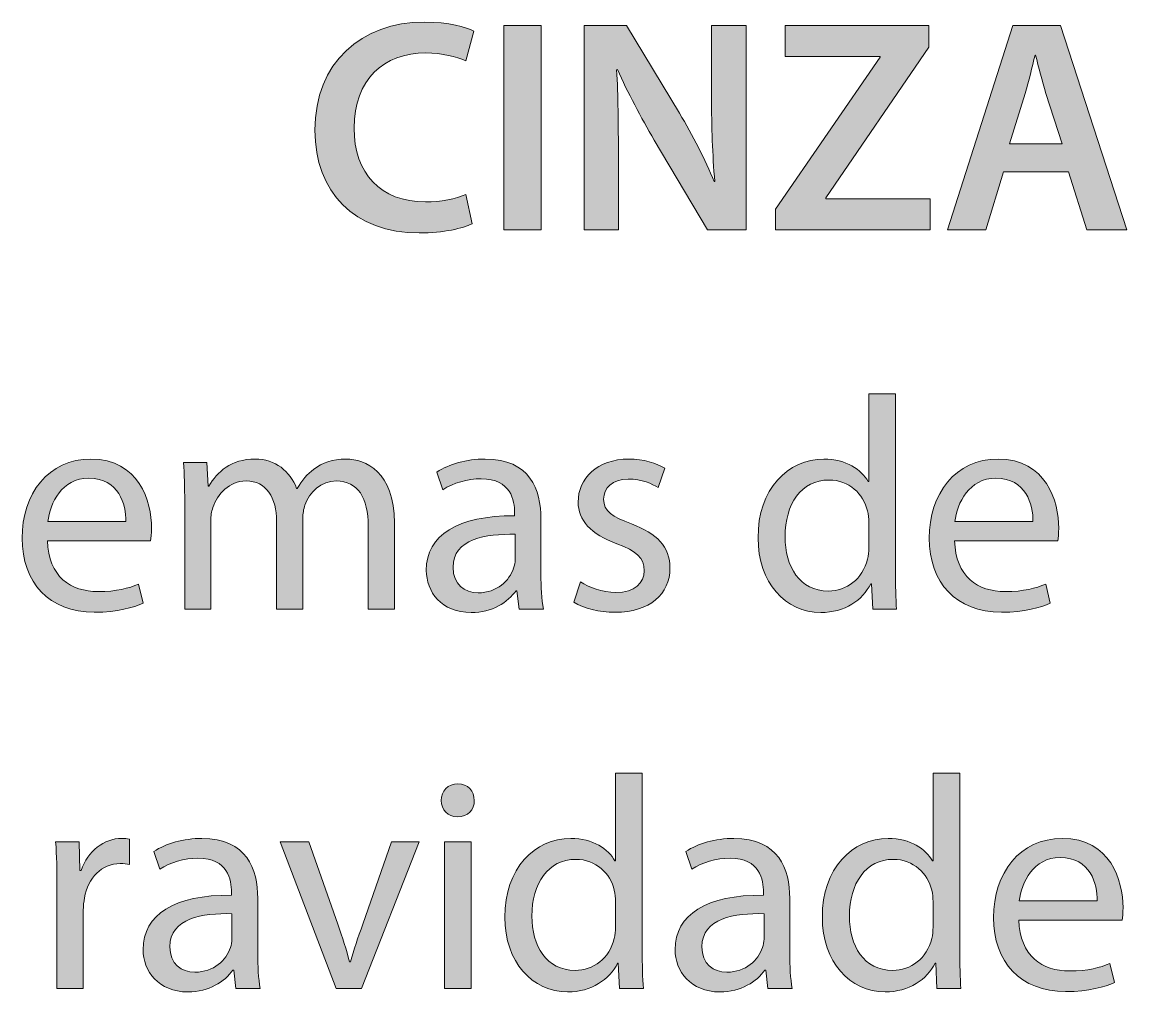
# Model space of a CAD drawing. Header units: inches. Extents: x -507 to 1392, y -754 to 68.
# Drawn here: x 840.31 to 854.87, y -262.54 to -249.76 of the extents above; entities that cross this region are included whole.
import ezdxf

# ---------------------------------------------------------------- set-up
doc = ezdxf.new("R2010")
doc.units = ezdxf.units.IN
doc.header["$MEASUREMENT"] = 0
doc.layers.add('back', color=7, linetype='Continuous')

# ---------------------------------------------------------------- blocks, each defined once
blk = doc.blocks.new('block 158')
at = {"layer": 'back', "true_color": 0xa2a2a2}
h = blk.add_hatch(color=253, dxfattribs=at)
h.dxf.hatch_style = 2
edge = h.paths.add_edge_path()
edge.add_spline(control_points=[(846.239, -252.42), (846.123, -252.48), (845.867, -252.54), (845.544, -252.54), (844.688, -252.54), (844.168, -252.004), (844.168, -251.185), (844.168, -250.297), (844.784, -249.762), (845.607, -249.762), (845.932, -249.762), (846.163, -249.83), (846.263, -249.881), (846.263, -249.881), (846.155, -250.273), (846.155, -250.273), (846.027, -250.217), (845.852, -250.169), (845.628, -250.169), (845.08, -250.169), (844.684, -250.513), (844.684, -251.161), (844.684, -251.752), (845.032, -252.132), (845.624, -252.132), (845.823, -252.132), (846.031, -252.092), (846.159, -252.032), (846.159, -252.032), (846.239, -252.42), (846.239, -252.42)], knot_values=[0, 0, 0, 0, 1, 1, 1, 2, 2, 2, 3, 3, 3, 4, 4, 4, 5, 5, 5, 6, 6, 6, 7, 7, 7, 8, 8, 8, 9, 9, 9, 10, 10, 10, 10], degree=3, periodic=1)
h = blk.add_hatch(color=253, dxfattribs=at)
h.dxf.hatch_style = 2
h.paths.add_polyline_path([(847.151, -249.806), (847.151, -252.5), (846.66, -252.5), (846.66, -249.806)])
h = blk.add_hatch(color=253, dxfattribs=at)
h.dxf.hatch_style = 2
edge = h.paths.add_edge_path()
edge.add_spline(control_points=[(847.717, -252.5), (847.717, -252.5), (847.717, -249.806), (847.717, -249.806), (847.717, -249.806), (848.276, -249.806), (848.276, -249.806), (848.276, -249.806), (848.972, -250.961), (848.972, -250.961), (849.151, -251.261), (849.308, -251.572), (849.432, -251.864), (849.432, -251.864), (849.439, -251.864), (849.439, -251.864), (849.407, -251.504), (849.396, -251.157), (849.396, -250.745), (849.396, -250.745), (849.396, -249.806), (849.396, -249.806), (849.396, -249.806), (849.852, -249.806), (849.852, -249.806), (849.852, -249.806), (849.852, -252.5), (849.852, -252.5), (849.852, -252.5), (849.344, -252.5), (849.344, -252.5), (849.344, -252.5), (848.64, -251.316), (848.64, -251.316), (848.468, -251.021), (848.288, -250.689), (848.156, -250.385), (848.156, -250.385), (848.145, -250.389), (848.145, -250.389), (848.164, -250.737), (848.168, -251.093), (848.168, -251.537), (848.168, -251.537), (848.168, -252.5), (848.168, -252.5), (848.168, -252.5), (847.717, -252.5), (847.717, -252.5)], knot_values=[0, 0, 0, 0, 1, 1, 1, 2, 2, 2, 3, 3, 3, 4, 4, 4, 5, 5, 5, 6, 6, 6, 7, 7, 7, 8, 8, 8, 9, 9, 9, 10, 10, 10, 11, 11, 11, 12, 12, 12, 13, 13, 13, 14, 14, 14, 15, 15, 15, 16, 16, 16, 16], degree=3, periodic=1)
h = blk.add_hatch(color=253, dxfattribs=at)
h.dxf.hatch_style = 2
h.paths.add_polyline_path([(850.24, -252.228), (851.62, -250.225), (851.62, -250.213), (850.364, -250.213), (850.364, -249.806), (852.26, -249.806), (852.26, -250.093), (850.9, -252.076), (850.9, -252.092), (852.279, -252.092), (852.279, -252.5), (850.24, -252.5)])
h = blk.add_hatch(color=253, dxfattribs=at)
h.dxf.hatch_style = 2
h.paths.add_polyline_path([(853.243, -251.736), (853.012, -252.5), (852.504, -252.5), (853.367, -249.806), (853.995, -249.806), (854.87, -252.5), (854.343, -252.5), (854.099, -251.736)])
edge = h.paths.add_edge_path()
edge.add_spline(control_points=[(854.015, -251.365), (854.015, -251.365), (853.803, -250.701), (853.803, -250.701), (853.751, -250.537), (853.707, -250.353), (853.667, -250.197), (853.667, -250.197), (853.659, -250.197), (853.659, -250.197), (853.619, -250.353), (853.579, -250.541), (853.531, -250.701), (853.531, -250.701), (853.323, -251.365), (853.323, -251.365), (853.323, -251.365), (854.015, -251.365), (854.015, -251.365)], knot_values=[0, 0, 0, 0, 1, 1, 1, 2, 2, 2, 3, 3, 3, 4, 4, 4, 5, 5, 5, 6, 6, 6, 6], degree=3, periodic=1)
at = {"layer": 'back', "true_color": 0x231f20}
h = blk.add_hatch(color=250, dxfattribs=at)
h.dxf.hatch_style = 2
edge = h.paths.add_edge_path()
edge.add_spline(control_points=[(851.819, -254.662), (851.819, -254.662), (851.819, -257), (851.819, -257), (851.819, -257.172), (851.823, -257.368), (851.835, -257.5), (851.835, -257.5), (851.52, -257.5), (851.52, -257.5), (851.52, -257.5), (851.504, -257.164), (851.504, -257.164), (851.504, -257.164), (851.495, -257.164), (851.495, -257.164), (851.388, -257.38), (851.151, -257.544), (850.836, -257.544), (850.368, -257.544), (850.009, -257.148), (850.009, -256.561), (850.004, -255.917), (850.404, -255.521), (850.876, -255.521), (851.172, -255.521), (851.372, -255.661), (851.46, -255.817), (851.46, -255.817), (851.468, -255.817), (851.468, -255.817), (851.468, -255.817), (851.468, -254.662), (851.468, -254.662), (851.468, -254.662), (851.819, -254.662), (851.819, -254.662)], knot_values=[0, 0, 0, 0, 1, 1, 1, 2, 2, 2, 3, 3, 3, 4, 4, 4, 5, 5, 5, 6, 6, 6, 7, 7, 7, 8, 8, 8, 9, 9, 9, 10, 10, 10, 11, 11, 11, 12, 12, 12, 12], degree=3, periodic=1)
edge = h.paths.add_edge_path()
edge.add_spline(control_points=[(851.468, -256.353), (851.468, -256.309), (851.464, -256.249), (851.451, -256.205), (851.399, -255.981), (851.208, -255.797), (850.944, -255.797), (850.58, -255.797), (850.364, -256.117), (850.364, -256.544), (850.364, -256.937), (850.556, -257.26), (850.936, -257.26), (851.172, -257.26), (851.388, -257.104), (851.451, -256.84), (851.464, -256.792), (851.468, -256.745), (851.468, -256.688), (851.468, -256.688), (851.468, -256.353), (851.468, -256.353)], knot_values=[0, 0, 0, 0, 1, 1, 1, 2, 2, 2, 3, 3, 3, 4, 4, 4, 5, 5, 5, 6, 6, 6, 7, 7, 7, 7], degree=3, periodic=1)
h = blk.add_hatch(color=250, dxfattribs=at)
h.dxf.hatch_style = 2
edge = h.paths.add_edge_path()
edge.add_spline(control_points=[(840.644, -256.597), (840.652, -257.072), (840.956, -257.268), (841.308, -257.268), (841.56, -257.268), (841.711, -257.224), (841.844, -257.168), (841.844, -257.168), (841.903, -257.42), (841.903, -257.42), (841.779, -257.476), (841.567, -257.54), (841.26, -257.54), (840.664, -257.54), (840.309, -257.148), (840.309, -256.564), (840.309, -255.981), (840.652, -255.521), (841.216, -255.521), (841.848, -255.521), (842.016, -256.077), (842.016, -256.433), (842.016, -256.504), (842.007, -256.561), (842.003, -256.597), (842.003, -256.597), (840.644, -256.597), (840.644, -256.597)], knot_values=[0, 0, 0, 0, 1, 1, 1, 2, 2, 2, 3, 3, 3, 4, 4, 4, 5, 5, 5, 6, 6, 6, 7, 7, 7, 8, 8, 8, 9, 9, 9, 9], degree=3, periodic=1)
edge = h.paths.add_edge_path()
edge.add_spline(control_points=[(841.676, -256.345), (841.68, -256.121), (841.583, -255.773), (841.188, -255.773), (840.832, -255.773), (840.676, -256.101), (840.648, -256.345), (840.648, -256.345), (841.676, -256.345), (841.676, -256.345)], knot_values=[0, 0, 0, 0, 1, 1, 1, 2, 2, 2, 3, 3, 3, 3], degree=3, periodic=1)
h = blk.add_hatch(color=250, dxfattribs=at)
h.dxf.hatch_style = 2
edge = h.paths.add_edge_path()
edge.add_spline(control_points=[(842.452, -256.089), (842.452, -255.889), (842.448, -255.725), (842.436, -255.565), (842.436, -255.565), (842.744, -255.565), (842.744, -255.565), (842.744, -255.565), (842.76, -255.877), (842.76, -255.877), (842.76, -255.877), (842.771, -255.877), (842.771, -255.877), (842.88, -255.693), (843.06, -255.521), (843.38, -255.521), (843.644, -255.521), (843.843, -255.681), (843.927, -255.909), (843.927, -255.909), (843.936, -255.909), (843.936, -255.909), (843.995, -255.801), (844.071, -255.717), (844.151, -255.657), (844.267, -255.569), (844.395, -255.521), (844.579, -255.521), (844.835, -255.521), (845.215, -255.689), (845.215, -256.361), (845.215, -256.361), (845.215, -257.5), (845.215, -257.5), (845.215, -257.5), (844.871, -257.5), (844.871, -257.5), (844.871, -257.5), (844.871, -256.405), (844.871, -256.405), (844.871, -256.033), (844.734, -255.809), (844.451, -255.809), (844.251, -255.809), (844.095, -255.957), (844.035, -256.129), (844.02, -256.177), (844.007, -256.241), (844.007, -256.305), (844.007, -256.305), (844.007, -257.5), (844.007, -257.5), (844.007, -257.5), (843.663, -257.5), (843.663, -257.5), (843.663, -257.5), (843.663, -256.341), (843.663, -256.341), (843.663, -256.033), (843.527, -255.809), (843.26, -255.809), (843.04, -255.809), (842.88, -255.985), (842.824, -256.161), (842.804, -256.213), (842.796, -256.272), (842.796, -256.333), (842.796, -256.333), (842.796, -257.5), (842.796, -257.5), (842.796, -257.5), (842.452, -257.5), (842.452, -257.5), (842.452, -257.5), (842.452, -256.089), (842.452, -256.089)], knot_values=[0, 0, 0, 0, 1, 1, 1, 2, 2, 2, 3, 3, 3, 4, 4, 4, 5, 5, 5, 6, 6, 6, 7, 7, 7, 8, 8, 8, 9, 9, 9, 10, 10, 10, 11, 11, 11, 12, 12, 12, 13, 13, 13, 14, 14, 14, 15, 15, 15, 16, 16, 16, 17, 17, 17, 18, 18, 18, 19, 19, 19, 20, 20, 20, 21, 21, 21, 22, 22, 22, 23, 23, 23, 24, 24, 24, 25, 25, 25, 25], degree=3, periodic=1)
h = blk.add_hatch(color=250, dxfattribs=at)
h.dxf.hatch_style = 2
edge = h.paths.add_edge_path()
edge.add_spline(control_points=[(846.859, -257.5), (846.859, -257.5), (846.831, -257.256), (846.831, -257.256), (846.831, -257.256), (846.819, -257.256), (846.819, -257.256), (846.712, -257.408), (846.504, -257.544), (846.228, -257.544), (845.836, -257.544), (845.636, -257.268), (845.636, -256.988), (845.636, -256.521), (846.052, -256.265), (846.8, -256.269), (846.8, -256.269), (846.8, -256.229), (846.8, -256.229), (846.8, -256.069), (846.756, -255.781), (846.359, -255.781), (846.18, -255.781), (845.992, -255.837), (845.855, -255.925), (845.855, -255.925), (845.776, -255.693), (845.776, -255.693), (845.936, -255.589), (846.168, -255.521), (846.411, -255.521), (847.003, -255.521), (847.147, -255.925), (847.147, -256.312), (847.147, -256.312), (847.147, -257.036), (847.147, -257.036), (847.147, -257.204), (847.155, -257.368), (847.179, -257.5), (847.179, -257.5), (846.859, -257.5), (846.859, -257.5)], knot_values=[0, 0, 0, 0, 1, 1, 1, 2, 2, 2, 3, 3, 3, 4, 4, 4, 5, 5, 5, 6, 6, 6, 7, 7, 7, 8, 8, 8, 9, 9, 9, 10, 10, 10, 11, 11, 11, 12, 12, 12, 13, 13, 13, 14, 14, 14, 14], degree=3, periodic=1)
edge = h.paths.add_edge_path()
edge.add_spline(control_points=[(846.808, -256.513), (846.424, -256.504), (845.988, -256.572), (845.988, -256.948), (845.988, -257.176), (846.14, -257.284), (846.319, -257.284), (846.571, -257.284), (846.731, -257.124), (846.787, -256.96), (846.8, -256.924), (846.808, -256.884), (846.808, -256.848), (846.808, -256.848), (846.808, -256.513), (846.808, -256.513)], knot_values=[0, 0, 0, 0, 1, 1, 1, 2, 2, 2, 3, 3, 3, 4, 4, 4, 5, 5, 5, 5], degree=3, periodic=1)
h = blk.add_hatch(color=250, dxfattribs=at)
h.dxf.hatch_style = 2
edge = h.paths.add_edge_path()
edge.add_spline(control_points=[(847.669, -257.14), (847.772, -257.208), (847.956, -257.28), (848.133, -257.28), (848.389, -257.28), (848.508, -257.152), (848.508, -256.992), (848.508, -256.824), (848.408, -256.732), (848.148, -256.637), (847.801, -256.513), (847.637, -256.321), (847.637, -256.089), (847.637, -255.777), (847.889, -255.521), (848.305, -255.521), (848.5, -255.521), (848.672, -255.577), (848.78, -255.641), (848.78, -255.641), (848.692, -255.897), (848.692, -255.897), (848.616, -255.849), (848.477, -255.785), (848.296, -255.785), (848.089, -255.785), (847.973, -255.905), (847.973, -256.049), (847.973, -256.208), (848.089, -256.281), (848.34, -256.376), (848.676, -256.504), (848.848, -256.672), (848.848, -256.96), (848.848, -257.3), (848.584, -257.54), (848.124, -257.54), (847.912, -257.54), (847.717, -257.488), (847.581, -257.408), (847.581, -257.408), (847.669, -257.14), (847.669, -257.14)], knot_values=[0, 0, 0, 0, 1, 1, 1, 2, 2, 2, 3, 3, 3, 4, 4, 4, 5, 5, 5, 6, 6, 6, 7, 7, 7, 8, 8, 8, 9, 9, 9, 10, 10, 10, 11, 11, 11, 12, 12, 12, 13, 13, 13, 14, 14, 14, 14], degree=3, periodic=1)
h = blk.add_hatch(color=250, dxfattribs=at)
h.dxf.hatch_style = 2
edge = h.paths.add_edge_path()
edge.add_spline(control_points=[(852.6, -256.597), (852.608, -257.072), (852.912, -257.268), (853.264, -257.268), (853.516, -257.268), (853.667, -257.224), (853.8, -257.168), (853.8, -257.168), (853.859, -257.42), (853.859, -257.42), (853.735, -257.476), (853.523, -257.54), (853.216, -257.54), (852.62, -257.54), (852.265, -257.148), (852.265, -256.564), (852.265, -255.981), (852.608, -255.521), (853.172, -255.521), (853.804, -255.521), (853.972, -256.077), (853.972, -256.433), (853.972, -256.504), (853.963, -256.561), (853.959, -256.597), (853.959, -256.597), (852.6, -256.597), (852.6, -256.597)], knot_values=[0, 0, 0, 0, 1, 1, 1, 2, 2, 2, 3, 3, 3, 4, 4, 4, 5, 5, 5, 6, 6, 6, 7, 7, 7, 8, 8, 8, 9, 9, 9, 9], degree=3, periodic=1)
edge = h.paths.add_edge_path()
edge.add_spline(control_points=[(853.632, -256.345), (853.636, -256.121), (853.539, -255.773), (853.144, -255.773), (852.788, -255.773), (852.632, -256.101), (852.604, -256.345), (852.604, -256.345), (853.632, -256.345), (853.632, -256.345)], knot_values=[0, 0, 0, 0, 1, 1, 1, 2, 2, 2, 3, 3, 3, 3], degree=3, periodic=1)
h = blk.add_hatch(color=250, dxfattribs=at)
h.dxf.hatch_style = 2
edge = h.paths.add_edge_path()
edge.add_spline(control_points=[(848.482, -259.662), (848.482, -259.662), (848.482, -262), (848.482, -262), (848.482, -262.172), (848.486, -262.368), (848.498, -262.5), (848.498, -262.5), (848.183, -262.5), (848.183, -262.5), (848.183, -262.5), (848.167, -262.164), (848.167, -262.164), (848.167, -262.164), (848.158, -262.164), (848.158, -262.164), (848.051, -262.38), (847.814, -262.544), (847.499, -262.544), (847.031, -262.544), (846.672, -262.148), (846.672, -261.561), (846.667, -260.917), (847.067, -260.521), (847.539, -260.521), (847.835, -260.521), (848.035, -260.661), (848.123, -260.817), (848.123, -260.817), (848.131, -260.817), (848.131, -260.817), (848.131, -260.817), (848.131, -259.662), (848.131, -259.662), (848.131, -259.662), (848.482, -259.662), (848.482, -259.662)], knot_values=[0, 0, 0, 0, 1, 1, 1, 2, 2, 2, 3, 3, 3, 4, 4, 4, 5, 5, 5, 6, 6, 6, 7, 7, 7, 8, 8, 8, 9, 9, 9, 10, 10, 10, 11, 11, 11, 12, 12, 12, 12], degree=3, periodic=1)
edge = h.paths.add_edge_path()
edge.add_spline(control_points=[(848.131, -261.353), (848.131, -261.309), (848.127, -261.249), (848.114, -261.205), (848.062, -260.981), (847.871, -260.797), (847.606, -260.797), (847.243, -260.797), (847.027, -261.117), (847.027, -261.544), (847.027, -261.937), (847.219, -262.26), (847.599, -262.26), (847.835, -262.26), (848.051, -262.104), (848.114, -261.84), (848.127, -261.792), (848.131, -261.745), (848.131, -261.688), (848.131, -261.688), (848.131, -261.353), (848.131, -261.353)], knot_values=[0, 0, 0, 0, 1, 1, 1, 2, 2, 2, 3, 3, 3, 4, 4, 4, 5, 5, 5, 6, 6, 6, 7, 7, 7, 7], degree=3, periodic=1)
h = blk.add_hatch(color=250, dxfattribs=at)
h.dxf.hatch_style = 2
edge = h.paths.add_edge_path()
edge.add_spline(control_points=[(852.667, -259.662), (852.667, -259.662), (852.667, -262), (852.667, -262), (852.667, -262.172), (852.671, -262.368), (852.683, -262.5), (852.683, -262.5), (852.367, -262.5), (852.367, -262.5), (852.367, -262.5), (852.352, -262.164), (852.352, -262.164), (852.352, -262.164), (852.343, -262.164), (852.343, -262.164), (852.235, -262.38), (851.999, -262.544), (851.684, -262.544), (851.216, -262.544), (850.856, -262.148), (850.856, -261.561), (850.852, -260.917), (851.252, -260.521), (851.724, -260.521), (852.02, -260.521), (852.22, -260.661), (852.308, -260.817), (852.308, -260.817), (852.315, -260.817), (852.315, -260.817), (852.315, -260.817), (852.315, -259.662), (852.315, -259.662), (852.315, -259.662), (852.667, -259.662), (852.667, -259.662)], knot_values=[0, 0, 0, 0, 1, 1, 1, 2, 2, 2, 3, 3, 3, 4, 4, 4, 5, 5, 5, 6, 6, 6, 7, 7, 7, 8, 8, 8, 9, 9, 9, 10, 10, 10, 11, 11, 11, 12, 12, 12, 12], degree=3, periodic=1)
edge = h.paths.add_edge_path()
edge.add_spline(control_points=[(852.315, -261.353), (852.315, -261.309), (852.312, -261.249), (852.299, -261.205), (852.247, -260.981), (852.056, -260.797), (851.792, -260.797), (851.428, -260.797), (851.212, -261.117), (851.212, -261.544), (851.212, -261.937), (851.403, -262.26), (851.783, -262.26), (852.02, -262.26), (852.235, -262.104), (852.299, -261.84), (852.312, -261.792), (852.315, -261.745), (852.315, -261.688), (852.315, -261.688), (852.315, -261.353), (852.315, -261.353)], knot_values=[0, 0, 0, 0, 1, 1, 1, 2, 2, 2, 3, 3, 3, 4, 4, 4, 5, 5, 5, 6, 6, 6, 7, 7, 7, 7], degree=3, periodic=1)
h = blk.add_hatch(color=250, dxfattribs=at)
h.dxf.hatch_style = 2
edge = h.paths.add_edge_path()
edge.add_spline(control_points=[(846.268, -260.021), (846.271, -260.141), (846.184, -260.237), (846.044, -260.237), (845.92, -260.237), (845.832, -260.141), (845.832, -260.021), (845.832, -259.897), (845.924, -259.801), (846.052, -259.801), (846.184, -259.801), (846.268, -259.897), (846.268, -260.021)], knot_values=[0, 0, 0, 0, 1, 1, 1, 2, 2, 2, 3, 3, 3, 4, 4, 4, 4], degree=3, periodic=1)
h.paths.add_polyline_path([(845.876, -262.5), (845.876, -260.565), (846.228, -260.565), (846.228, -262.5)])
h = blk.add_hatch(color=250, dxfattribs=at)
h.dxf.hatch_style = 2
edge = h.paths.add_edge_path()
edge.add_spline(control_points=[(840.768, -261.169), (840.768, -260.941), (840.764, -260.745), (840.751, -260.565), (840.751, -260.565), (841.06, -260.565), (841.06, -260.565), (841.06, -260.565), (841.071, -260.945), (841.071, -260.945), (841.071, -260.945), (841.087, -260.945), (841.087, -260.945), (841.175, -260.685), (841.387, -260.521), (841.623, -260.521), (841.663, -260.521), (841.69, -260.525), (841.723, -260.533), (841.723, -260.533), (841.723, -260.865), (841.723, -260.865), (841.687, -260.857), (841.651, -260.853), (841.603, -260.853), (841.355, -260.853), (841.179, -261.041), (841.131, -261.305), (841.123, -261.353), (841.115, -261.409), (841.115, -261.469), (841.115, -261.469), (841.115, -262.5), (841.115, -262.5), (841.115, -262.5), (840.768, -262.5), (840.768, -262.5), (840.768, -262.5), (840.768, -261.169), (840.768, -261.169)], knot_values=[0, 0, 0, 0, 1, 1, 1, 2, 2, 2, 3, 3, 3, 4, 4, 4, 5, 5, 5, 6, 6, 6, 7, 7, 7, 8, 8, 8, 9, 9, 9, 10, 10, 10, 11, 11, 11, 12, 12, 12, 13, 13, 13, 13], degree=3, periodic=1)
h = blk.add_hatch(color=250, dxfattribs=at)
h.dxf.hatch_style = 2
edge = h.paths.add_edge_path()
edge.add_spline(control_points=[(843.127, -262.5), (843.127, -262.5), (843.099, -262.256), (843.099, -262.256), (843.099, -262.256), (843.087, -262.256), (843.087, -262.256), (842.979, -262.408), (842.771, -262.544), (842.495, -262.544), (842.104, -262.544), (841.903, -262.268), (841.903, -261.988), (841.903, -261.521), (842.319, -261.265), (843.067, -261.269), (843.067, -261.269), (843.067, -261.229), (843.067, -261.229), (843.067, -261.069), (843.023, -260.781), (842.627, -260.781), (842.447, -260.781), (842.26, -260.837), (842.123, -260.925), (842.123, -260.925), (842.044, -260.693), (842.044, -260.693), (842.203, -260.589), (842.436, -260.521), (842.679, -260.521), (843.271, -260.521), (843.415, -260.925), (843.415, -261.312), (843.415, -261.312), (843.415, -262.036), (843.415, -262.036), (843.415, -262.204), (843.423, -262.368), (843.446, -262.5), (843.446, -262.5), (843.127, -262.5), (843.127, -262.5)], knot_values=[0, 0, 0, 0, 1, 1, 1, 2, 2, 2, 3, 3, 3, 4, 4, 4, 5, 5, 5, 6, 6, 6, 7, 7, 7, 8, 8, 8, 9, 9, 9, 10, 10, 10, 11, 11, 11, 12, 12, 12, 13, 13, 13, 14, 14, 14, 14], degree=3, periodic=1)
edge = h.paths.add_edge_path()
edge.add_spline(control_points=[(843.075, -261.513), (842.691, -261.504), (842.256, -261.572), (842.256, -261.948), (842.256, -262.176), (842.407, -262.284), (842.587, -262.284), (842.839, -262.284), (842.999, -262.124), (843.055, -261.96), (843.067, -261.924), (843.075, -261.884), (843.075, -261.848), (843.075, -261.848), (843.075, -261.513), (843.075, -261.513)], knot_values=[0, 0, 0, 0, 1, 1, 1, 2, 2, 2, 3, 3, 3, 4, 4, 4, 5, 5, 5, 5], degree=3, periodic=1)
h = blk.add_hatch(color=250, dxfattribs=at)
h.dxf.hatch_style = 2
edge = h.paths.add_edge_path()
edge.add_spline(control_points=[(844.088, -260.565), (844.088, -260.565), (844.468, -261.652), (844.468, -261.652), (844.531, -261.828), (844.584, -261.988), (844.624, -262.148), (844.624, -262.148), (844.636, -262.148), (844.636, -262.148), (844.68, -261.988), (844.735, -261.828), (844.8, -261.652), (844.8, -261.652), (845.176, -260.565), (845.176, -260.565), (845.176, -260.565), (845.543, -260.565), (845.543, -260.565), (845.543, -260.565), (844.783, -262.5), (844.783, -262.5), (844.783, -262.5), (844.447, -262.5), (844.447, -262.5), (844.447, -262.5), (843.712, -260.565), (843.712, -260.565), (843.712, -260.565), (844.088, -260.565), (844.088, -260.565)], knot_values=[0, 0, 0, 0, 1, 1, 1, 2, 2, 2, 3, 3, 3, 4, 4, 4, 5, 5, 5, 6, 6, 6, 7, 7, 7, 8, 8, 8, 9, 9, 9, 10, 10, 10, 10], degree=3, periodic=1)
h = blk.add_hatch(color=250, dxfattribs=at)
h.dxf.hatch_style = 2
edge = h.paths.add_edge_path()
edge.add_spline(control_points=[(850.139, -262.5), (850.139, -262.5), (850.11, -262.256), (850.11, -262.256), (850.11, -262.256), (850.099, -262.256), (850.099, -262.256), (849.991, -262.408), (849.783, -262.544), (849.507, -262.544), (849.115, -262.544), (848.915, -262.268), (848.915, -261.988), (848.915, -261.521), (849.331, -261.265), (850.079, -261.269), (850.079, -261.269), (850.079, -261.229), (850.079, -261.229), (850.079, -261.069), (850.035, -260.781), (849.639, -260.781), (849.459, -260.781), (849.271, -260.837), (849.135, -260.925), (849.135, -260.925), (849.056, -260.693), (849.056, -260.693), (849.215, -260.589), (849.447, -260.521), (849.69, -260.521), (850.282, -260.521), (850.427, -260.925), (850.427, -261.312), (850.427, -261.312), (850.427, -262.036), (850.427, -262.036), (850.427, -262.204), (850.435, -262.368), (850.458, -262.5), (850.458, -262.5), (850.139, -262.5), (850.139, -262.5)], knot_values=[0, 0, 0, 0, 1, 1, 1, 2, 2, 2, 3, 3, 3, 4, 4, 4, 5, 5, 5, 6, 6, 6, 7, 7, 7, 8, 8, 8, 9, 9, 9, 10, 10, 10, 11, 11, 11, 12, 12, 12, 13, 13, 13, 14, 14, 14, 14], degree=3, periodic=1)
edge = h.paths.add_edge_path()
edge.add_spline(control_points=[(850.087, -261.513), (849.703, -261.504), (849.268, -261.572), (849.268, -261.948), (849.268, -262.176), (849.419, -262.284), (849.599, -262.284), (849.851, -262.284), (850.011, -262.124), (850.066, -261.96), (850.079, -261.924), (850.087, -261.884), (850.087, -261.848), (850.087, -261.848), (850.087, -261.513), (850.087, -261.513)], knot_values=[0, 0, 0, 0, 1, 1, 1, 2, 2, 2, 3, 3, 3, 4, 4, 4, 5, 5, 5, 5], degree=3, periodic=1)
h = blk.add_hatch(color=250, dxfattribs=at)
h.dxf.hatch_style = 2
edge = h.paths.add_edge_path()
edge.add_spline(control_points=[(853.447, -261.597), (853.456, -262.072), (853.76, -262.268), (854.111, -262.268), (854.363, -262.268), (854.515, -262.224), (854.647, -262.168), (854.647, -262.168), (854.707, -262.42), (854.707, -262.42), (854.583, -262.476), (854.371, -262.54), (854.063, -262.54), (853.468, -262.54), (853.112, -262.148), (853.112, -261.564), (853.112, -260.981), (853.456, -260.521), (854.02, -260.521), (854.651, -260.521), (854.819, -261.077), (854.819, -261.433), (854.819, -261.504), (854.811, -261.561), (854.807, -261.597), (854.807, -261.597), (853.447, -261.597), (853.447, -261.597)], knot_values=[0, 0, 0, 0, 1, 1, 1, 2, 2, 2, 3, 3, 3, 4, 4, 4, 5, 5, 5, 6, 6, 6, 7, 7, 7, 8, 8, 8, 9, 9, 9, 9], degree=3, periodic=1)
edge = h.paths.add_edge_path()
edge.add_spline(control_points=[(854.479, -261.345), (854.483, -261.121), (854.387, -260.773), (853.991, -260.773), (853.636, -260.773), (853.479, -261.101), (853.452, -261.345), (853.452, -261.345), (854.479, -261.345), (854.479, -261.345)], knot_values=[0, 0, 0, 0, 1, 1, 1, 2, 2, 2, 3, 3, 3, 3], degree=3, periodic=1)
at = {"layer": 'back', "lineweight": 0}
for points in [[(847.151, -249.806), (847.151, -252.5), (846.66, -252.5), (846.66, -249.806), (847.151, -249.806)], [(850.24, -252.228), (851.62, -250.225), (851.62, -250.213), (850.364, -250.213), (850.364, -249.806), (852.26, -249.806), (852.26, -250.093), (850.9, -252.076), (850.9, -252.092), (852.279, -252.092), (852.279, -252.5), (850.24, -252.5), (850.24, -252.228)], [(853.243, -251.736), (853.012, -252.5), (852.504, -252.5), (853.367, -249.806), (853.995, -249.806), (854.87, -252.5), (854.343, -252.5), (854.099, -251.736), (853.243, -251.736)], [(845.876, -262.5), (845.876, -260.565), (846.228, -260.565), (846.228, -262.5), (845.876, -262.5)]]:
    blk.add_lwpolyline(points, dxfattribs=at)
for points, knots in [([(846.239, -252.42), (846.123, -252.48), (845.867, -252.54), (845.544, -252.54), (844.688, -252.54), (844.168, -252.004), (844.168, -251.185), (844.168, -250.297), (844.784, -249.762), (845.607, -249.762), (845.932, -249.762), (846.163, -249.83), (846.263, -249.881), (846.263, -249.881), (846.155, -250.273), (846.155, -250.273), (846.027, -250.217), (845.852, -250.169), (845.628, -250.169), (845.08, -250.169), (844.684, -250.513), (844.684, -251.161), (844.684, -251.752), (845.032, -252.132), (845.624, -252.132), (845.823, -252.132), (846.031, -252.092), (846.159, -252.032), (846.159, -252.032), (846.239, -252.42), (846.239, -252.42)], [0, 0, 0, 0, 1, 1, 1, 2, 2, 2, 3, 3, 3, 4, 4, 4, 5, 5, 5, 6, 6, 6, 7, 7, 7, 8, 8, 8, 9, 9, 9, 10, 10, 10, 10]), ([(847.717, -252.5), (847.717, -252.5), (847.717, -249.806), (847.717, -249.806), (847.717, -249.806), (848.276, -249.806), (848.276, -249.806), (848.276, -249.806), (848.972, -250.961), (848.972, -250.961), (849.151, -251.261), (849.308, -251.572), (849.432, -251.864), (849.432, -251.864), (849.439, -251.864), (849.439, -251.864), (849.407, -251.504), (849.396, -251.157), (849.396, -250.745), (849.396, -250.745), (849.396, -249.806), (849.396, -249.806), (849.396, -249.806), (849.852, -249.806), (849.852, -249.806), (849.852, -249.806), (849.852, -252.5), (849.852, -252.5), (849.852, -252.5), (849.344, -252.5), (849.344, -252.5), (849.344, -252.5), (848.64, -251.316), (848.64, -251.316), (848.468, -251.021), (848.288, -250.689), (848.156, -250.385), (848.156, -250.385), (848.145, -250.389), (848.145, -250.389), (848.164, -250.737), (848.168, -251.093), (848.168, -251.537), (848.168, -251.537), (848.168, -252.5), (848.168, -252.5), (848.168, -252.5), (847.717, -252.5), (847.717, -252.5)], [0, 0, 0, 0, 1, 1, 1, 2, 2, 2, 3, 3, 3, 4, 4, 4, 5, 5, 5, 6, 6, 6, 7, 7, 7, 8, 8, 8, 9, 9, 9, 10, 10, 10, 11, 11, 11, 12, 12, 12, 13, 13, 13, 14, 14, 14, 15, 15, 15, 16, 16, 16, 16]), ([(854.015, -251.365), (854.015, -251.365), (853.803, -250.701), (853.803, -250.701), (853.751, -250.537), (853.707, -250.353), (853.667, -250.197), (853.667, -250.197), (853.659, -250.197), (853.659, -250.197), (853.619, -250.353), (853.579, -250.541), (853.531, -250.701), (853.531, -250.701), (853.323, -251.365), (853.323, -251.365), (853.323, -251.365), (854.015, -251.365), (854.015, -251.365)], [0, 0, 0, 0, 1, 1, 1, 2, 2, 2, 3, 3, 3, 4, 4, 4, 5, 5, 5, 6, 6, 6, 6]), ([(851.819, -254.662), (851.819, -254.662), (851.819, -257), (851.819, -257), (851.819, -257.172), (851.823, -257.368), (851.835, -257.5), (851.835, -257.5), (851.52, -257.5), (851.52, -257.5), (851.52, -257.5), (851.504, -257.164), (851.504, -257.164), (851.504, -257.164), (851.495, -257.164), (851.495, -257.164), (851.388, -257.38), (851.151, -257.544), (850.836, -257.544), (850.368, -257.544), (850.009, -257.148), (850.009, -256.561), (850.004, -255.917), (850.404, -255.521), (850.876, -255.521), (851.172, -255.521), (851.372, -255.661), (851.46, -255.817), (851.46, -255.817), (851.468, -255.817), (851.468, -255.817), (851.468, -255.817), (851.468, -254.662), (851.468, -254.662), (851.468, -254.662), (851.819, -254.662), (851.819, -254.662)], [0, 0, 0, 0, 1, 1, 1, 2, 2, 2, 3, 3, 3, 4, 4, 4, 5, 5, 5, 6, 6, 6, 7, 7, 7, 8, 8, 8, 9, 9, 9, 10, 10, 10, 11, 11, 11, 12, 12, 12, 12]), ([(840.644, -256.597), (840.652, -257.072), (840.956, -257.268), (841.308, -257.268), (841.56, -257.268), (841.711, -257.224), (841.844, -257.168), (841.844, -257.168), (841.903, -257.42), (841.903, -257.42), (841.779, -257.476), (841.567, -257.54), (841.26, -257.54), (840.664, -257.54), (840.309, -257.148), (840.309, -256.564), (840.309, -255.981), (840.652, -255.521), (841.216, -255.521), (841.848, -255.521), (842.016, -256.077), (842.016, -256.433), (842.016, -256.504), (842.007, -256.561), (842.003, -256.597), (842.003, -256.597), (840.644, -256.597), (840.644, -256.597)], [0, 0, 0, 0, 1, 1, 1, 2, 2, 2, 3, 3, 3, 4, 4, 4, 5, 5, 5, 6, 6, 6, 7, 7, 7, 8, 8, 8, 9, 9, 9, 9]), ([(842.452, -256.089), (842.452, -255.889), (842.448, -255.725), (842.436, -255.565), (842.436, -255.565), (842.744, -255.565), (842.744, -255.565), (842.744, -255.565), (842.76, -255.877), (842.76, -255.877), (842.76, -255.877), (842.771, -255.877), (842.771, -255.877), (842.88, -255.693), (843.06, -255.521), (843.38, -255.521), (843.644, -255.521), (843.843, -255.681), (843.927, -255.909), (843.927, -255.909), (843.936, -255.909), (843.936, -255.909), (843.995, -255.801), (844.071, -255.717), (844.151, -255.657), (844.267, -255.569), (844.395, -255.521), (844.579, -255.521), (844.835, -255.521), (845.215, -255.689), (845.215, -256.361), (845.215, -256.361), (845.215, -257.5), (845.215, -257.5), (845.215, -257.5), (844.871, -257.5), (844.871, -257.5), (844.871, -257.5), (844.871, -256.405), (844.871, -256.405), (844.871, -256.033), (844.734, -255.809), (844.451, -255.809), (844.251, -255.809), (844.095, -255.957), (844.035, -256.129), (844.02, -256.177), (844.007, -256.241), (844.007, -256.305), (844.007, -256.305), (844.007, -257.5), (844.007, -257.5), (844.007, -257.5), (843.663, -257.5), (843.663, -257.5), (843.663, -257.5), (843.663, -256.341), (843.663, -256.341), (843.663, -256.033), (843.527, -255.809), (843.26, -255.809), (843.04, -255.809), (842.88, -255.985), (842.824, -256.161), (842.804, -256.213), (842.796, -256.272), (842.796, -256.333), (842.796, -256.333), (842.796, -257.5), (842.796, -257.5), (842.796, -257.5), (842.452, -257.5), (842.452, -257.5), (842.452, -257.5), (842.452, -256.089), (842.452, -256.089)], [0, 0, 0, 0, 1, 1, 1, 2, 2, 2, 3, 3, 3, 4, 4, 4, 5, 5, 5, 6, 6, 6, 7, 7, 7, 8, 8, 8, 9, 9, 9, 10, 10, 10, 11, 11, 11, 12, 12, 12, 13, 13, 13, 14, 14, 14, 15, 15, 15, 16, 16, 16, 17, 17, 17, 18, 18, 18, 19, 19, 19, 20, 20, 20, 21, 21, 21, 22, 22, 22, 23, 23, 23, 24, 24, 24, 25, 25, 25, 25]), ([(846.859, -257.5), (846.859, -257.5), (846.831, -257.256), (846.831, -257.256), (846.831, -257.256), (846.819, -257.256), (846.819, -257.256), (846.712, -257.408), (846.504, -257.544), (846.228, -257.544), (845.836, -257.544), (845.636, -257.268), (845.636, -256.988), (845.636, -256.521), (846.052, -256.265), (846.8, -256.269), (846.8, -256.269), (846.8, -256.229), (846.8, -256.229), (846.8, -256.069), (846.756, -255.781), (846.359, -255.781), (846.18, -255.781), (845.992, -255.837), (845.855, -255.925), (845.855, -255.925), (845.776, -255.693), (845.776, -255.693), (845.936, -255.589), (846.168, -255.521), (846.411, -255.521), (847.003, -255.521), (847.147, -255.925), (847.147, -256.312), (847.147, -256.312), (847.147, -257.036), (847.147, -257.036), (847.147, -257.204), (847.155, -257.368), (847.179, -257.5), (847.179, -257.5), (846.859, -257.5), (846.859, -257.5)], [0, 0, 0, 0, 1, 1, 1, 2, 2, 2, 3, 3, 3, 4, 4, 4, 5, 5, 5, 6, 6, 6, 7, 7, 7, 8, 8, 8, 9, 9, 9, 10, 10, 10, 11, 11, 11, 12, 12, 12, 13, 13, 13, 14, 14, 14, 14]), ([(847.669, -257.14), (847.772, -257.208), (847.956, -257.28), (848.133, -257.28), (848.389, -257.28), (848.508, -257.152), (848.508, -256.992), (848.508, -256.824), (848.408, -256.732), (848.148, -256.637), (847.801, -256.513), (847.637, -256.321), (847.637, -256.089), (847.637, -255.777), (847.889, -255.521), (848.305, -255.521), (848.5, -255.521), (848.672, -255.577), (848.78, -255.641), (848.78, -255.641), (848.692, -255.897), (848.692, -255.897), (848.616, -255.849), (848.477, -255.785), (848.296, -255.785), (848.089, -255.785), (847.973, -255.905), (847.973, -256.049), (847.973, -256.208), (848.089, -256.281), (848.34, -256.376), (848.676, -256.504), (848.848, -256.672), (848.848, -256.96), (848.848, -257.3), (848.584, -257.54), (848.124, -257.54), (847.912, -257.54), (847.717, -257.488), (847.581, -257.408), (847.581, -257.408), (847.669, -257.14), (847.669, -257.14)], [0, 0, 0, 0, 1, 1, 1, 2, 2, 2, 3, 3, 3, 4, 4, 4, 5, 5, 5, 6, 6, 6, 7, 7, 7, 8, 8, 8, 9, 9, 9, 10, 10, 10, 11, 11, 11, 12, 12, 12, 13, 13, 13, 14, 14, 14, 14]), ([(852.6, -256.597), (852.608, -257.072), (852.912, -257.268), (853.264, -257.268), (853.516, -257.268), (853.667, -257.224), (853.8, -257.168), (853.8, -257.168), (853.859, -257.42), (853.859, -257.42), (853.735, -257.476), (853.523, -257.54), (853.216, -257.54), (852.62, -257.54), (852.265, -257.148), (852.265, -256.564), (852.265, -255.981), (852.608, -255.521), (853.172, -255.521), (853.804, -255.521), (853.972, -256.077), (853.972, -256.433), (853.972, -256.504), (853.963, -256.561), (853.959, -256.597), (853.959, -256.597), (852.6, -256.597), (852.6, -256.597)], [0, 0, 0, 0, 1, 1, 1, 2, 2, 2, 3, 3, 3, 4, 4, 4, 5, 5, 5, 6, 6, 6, 7, 7, 7, 8, 8, 8, 9, 9, 9, 9]), ([(841.676, -256.345), (841.68, -256.121), (841.583, -255.773), (841.188, -255.773), (840.832, -255.773), (840.676, -256.101), (840.648, -256.345), (840.648, -256.345), (841.676, -256.345), (841.676, -256.345)], [0, 0, 0, 0, 1, 1, 1, 2, 2, 2, 3, 3, 3, 3]), ([(851.468, -256.353), (851.468, -256.309), (851.464, -256.249), (851.451, -256.205), (851.399, -255.981), (851.208, -255.797), (850.944, -255.797), (850.58, -255.797), (850.364, -256.117), (850.364, -256.544), (850.364, -256.937), (850.556, -257.26), (850.936, -257.26), (851.172, -257.26), (851.388, -257.104), (851.451, -256.84), (851.464, -256.792), (851.468, -256.745), (851.468, -256.688), (851.468, -256.688), (851.468, -256.353), (851.468, -256.353)], [0, 0, 0, 0, 1, 1, 1, 2, 2, 2, 3, 3, 3, 4, 4, 4, 5, 5, 5, 6, 6, 6, 7, 7, 7, 7]), ([(853.632, -256.345), (853.636, -256.121), (853.539, -255.773), (853.144, -255.773), (852.788, -255.773), (852.632, -256.101), (852.604, -256.345), (852.604, -256.345), (853.632, -256.345), (853.632, -256.345)], [0, 0, 0, 0, 1, 1, 1, 2, 2, 2, 3, 3, 3, 3]), ([(846.808, -256.513), (846.424, -256.504), (845.988, -256.572), (845.988, -256.948), (845.988, -257.176), (846.14, -257.284), (846.319, -257.284), (846.571, -257.284), (846.731, -257.124), (846.787, -256.96), (846.8, -256.924), (846.808, -256.884), (846.808, -256.848), (846.808, -256.848), (846.808, -256.513), (846.808, -256.513)], [0, 0, 0, 0, 1, 1, 1, 2, 2, 2, 3, 3, 3, 4, 4, 4, 5, 5, 5, 5]), ([(848.482, -259.662), (848.482, -259.662), (848.482, -262), (848.482, -262), (848.482, -262.172), (848.486, -262.368), (848.498, -262.5), (848.498, -262.5), (848.183, -262.5), (848.183, -262.5), (848.183, -262.5), (848.167, -262.164), (848.167, -262.164), (848.167, -262.164), (848.158, -262.164), (848.158, -262.164), (848.051, -262.38), (847.814, -262.544), (847.499, -262.544), (847.031, -262.544), (846.672, -262.148), (846.672, -261.561), (846.667, -260.917), (847.067, -260.521), (847.539, -260.521), (847.835, -260.521), (848.035, -260.661), (848.123, -260.817), (848.123, -260.817), (848.131, -260.817), (848.131, -260.817), (848.131, -260.817), (848.131, -259.662), (848.131, -259.662), (848.131, -259.662), (848.482, -259.662), (848.482, -259.662)], [0, 0, 0, 0, 1, 1, 1, 2, 2, 2, 3, 3, 3, 4, 4, 4, 5, 5, 5, 6, 6, 6, 7, 7, 7, 8, 8, 8, 9, 9, 9, 10, 10, 10, 11, 11, 11, 12, 12, 12, 12]), ([(852.667, -259.662), (852.667, -259.662), (852.667, -262), (852.667, -262), (852.667, -262.172), (852.671, -262.368), (852.683, -262.5), (852.683, -262.5), (852.367, -262.5), (852.367, -262.5), (852.367, -262.5), (852.352, -262.164), (852.352, -262.164), (852.352, -262.164), (852.343, -262.164), (852.343, -262.164), (852.235, -262.38), (851.999, -262.544), (851.684, -262.544), (851.216, -262.544), (850.856, -262.148), (850.856, -261.561), (850.852, -260.917), (851.252, -260.521), (851.724, -260.521), (852.02, -260.521), (852.22, -260.661), (852.308, -260.817), (852.308, -260.817), (852.315, -260.817), (852.315, -260.817), (852.315, -260.817), (852.315, -259.662), (852.315, -259.662), (852.315, -259.662), (852.667, -259.662), (852.667, -259.662)], [0, 0, 0, 0, 1, 1, 1, 2, 2, 2, 3, 3, 3, 4, 4, 4, 5, 5, 5, 6, 6, 6, 7, 7, 7, 8, 8, 8, 9, 9, 9, 10, 10, 10, 11, 11, 11, 12, 12, 12, 12]), ([(846.268, -260.021), (846.271, -260.141), (846.184, -260.237), (846.044, -260.237), (845.92, -260.237), (845.832, -260.141), (845.832, -260.021), (845.832, -259.897), (845.924, -259.801), (846.052, -259.801), (846.184, -259.801), (846.268, -259.897), (846.268, -260.021)], [0, 0, 0, 0, 1, 1, 1, 2, 2, 2, 3, 3, 3, 4, 4, 4, 4]), ([(840.768, -261.169), (840.768, -260.941), (840.764, -260.745), (840.751, -260.565), (840.751, -260.565), (841.06, -260.565), (841.06, -260.565), (841.06, -260.565), (841.071, -260.945), (841.071, -260.945), (841.071, -260.945), (841.087, -260.945), (841.087, -260.945), (841.175, -260.685), (841.387, -260.521), (841.623, -260.521), (841.663, -260.521), (841.69, -260.525), (841.723, -260.533), (841.723, -260.533), (841.723, -260.865), (841.723, -260.865), (841.687, -260.857), (841.651, -260.853), (841.603, -260.853), (841.355, -260.853), (841.179, -261.041), (841.131, -261.305), (841.123, -261.353), (841.115, -261.409), (841.115, -261.469), (841.115, -261.469), (841.115, -262.5), (841.115, -262.5), (841.115, -262.5), (840.768, -262.5), (840.768, -262.5), (840.768, -262.5), (840.768, -261.169), (840.768, -261.169)], [0, 0, 0, 0, 1, 1, 1, 2, 2, 2, 3, 3, 3, 4, 4, 4, 5, 5, 5, 6, 6, 6, 7, 7, 7, 8, 8, 8, 9, 9, 9, 10, 10, 10, 11, 11, 11, 12, 12, 12, 13, 13, 13, 13]), ([(843.127, -262.5), (843.127, -262.5), (843.099, -262.256), (843.099, -262.256), (843.099, -262.256), (843.087, -262.256), (843.087, -262.256), (842.979, -262.408), (842.771, -262.544), (842.495, -262.544), (842.104, -262.544), (841.903, -262.268), (841.903, -261.988), (841.903, -261.521), (842.319, -261.265), (843.067, -261.269), (843.067, -261.269), (843.067, -261.229), (843.067, -261.229), (843.067, -261.069), (843.023, -260.781), (842.627, -260.781), (842.447, -260.781), (842.26, -260.837), (842.123, -260.925), (842.123, -260.925), (842.044, -260.693), (842.044, -260.693), (842.203, -260.589), (842.436, -260.521), (842.679, -260.521), (843.271, -260.521), (843.415, -260.925), (843.415, -261.312), (843.415, -261.312), (843.415, -262.036), (843.415, -262.036), (843.415, -262.204), (843.423, -262.368), (843.446, -262.5), (843.446, -262.5), (843.127, -262.5), (843.127, -262.5)], [0, 0, 0, 0, 1, 1, 1, 2, 2, 2, 3, 3, 3, 4, 4, 4, 5, 5, 5, 6, 6, 6, 7, 7, 7, 8, 8, 8, 9, 9, 9, 10, 10, 10, 11, 11, 11, 12, 12, 12, 13, 13, 13, 14, 14, 14, 14]), ([(844.088, -260.565), (844.088, -260.565), (844.468, -261.652), (844.468, -261.652), (844.531, -261.828), (844.584, -261.988), (844.624, -262.148), (844.624, -262.148), (844.636, -262.148), (844.636, -262.148), (844.68, -261.988), (844.735, -261.828), (844.8, -261.652), (844.8, -261.652), (845.176, -260.565), (845.176, -260.565), (845.176, -260.565), (845.543, -260.565), (845.543, -260.565), (845.543, -260.565), (844.783, -262.5), (844.783, -262.5), (844.783, -262.5), (844.447, -262.5), (844.447, -262.5), (844.447, -262.5), (843.712, -260.565), (843.712, -260.565), (843.712, -260.565), (844.088, -260.565), (844.088, -260.565)], [0, 0, 0, 0, 1, 1, 1, 2, 2, 2, 3, 3, 3, 4, 4, 4, 5, 5, 5, 6, 6, 6, 7, 7, 7, 8, 8, 8, 9, 9, 9, 10, 10, 10, 10]), ([(850.139, -262.5), (850.139, -262.5), (850.11, -262.256), (850.11, -262.256), (850.11, -262.256), (850.099, -262.256), (850.099, -262.256), (849.991, -262.408), (849.783, -262.544), (849.507, -262.544), (849.115, -262.544), (848.915, -262.268), (848.915, -261.988), (848.915, -261.521), (849.331, -261.265), (850.079, -261.269), (850.079, -261.269), (850.079, -261.229), (850.079, -261.229), (850.079, -261.069), (850.035, -260.781), (849.639, -260.781), (849.459, -260.781), (849.271, -260.837), (849.135, -260.925), (849.135, -260.925), (849.056, -260.693), (849.056, -260.693), (849.215, -260.589), (849.447, -260.521), (849.69, -260.521), (850.282, -260.521), (850.427, -260.925), (850.427, -261.312), (850.427, -261.312), (850.427, -262.036), (850.427, -262.036), (850.427, -262.204), (850.435, -262.368), (850.458, -262.5), (850.458, -262.5), (850.139, -262.5), (850.139, -262.5)], [0, 0, 0, 0, 1, 1, 1, 2, 2, 2, 3, 3, 3, 4, 4, 4, 5, 5, 5, 6, 6, 6, 7, 7, 7, 8, 8, 8, 9, 9, 9, 10, 10, 10, 11, 11, 11, 12, 12, 12, 13, 13, 13, 14, 14, 14, 14]), ([(853.447, -261.597), (853.456, -262.072), (853.76, -262.268), (854.111, -262.268), (854.363, -262.268), (854.515, -262.224), (854.647, -262.168), (854.647, -262.168), (854.707, -262.42), (854.707, -262.42), (854.583, -262.476), (854.371, -262.54), (854.063, -262.54), (853.468, -262.54), (853.112, -262.148), (853.112, -261.564), (853.112, -260.981), (853.456, -260.521), (854.02, -260.521), (854.651, -260.521), (854.819, -261.077), (854.819, -261.433), (854.819, -261.504), (854.811, -261.561), (854.807, -261.597), (854.807, -261.597), (853.447, -261.597), (853.447, -261.597)], [0, 0, 0, 0, 1, 1, 1, 2, 2, 2, 3, 3, 3, 4, 4, 4, 5, 5, 5, 6, 6, 6, 7, 7, 7, 8, 8, 8, 9, 9, 9, 9]), ([(848.131, -261.353), (848.131, -261.309), (848.127, -261.249), (848.114, -261.205), (848.062, -260.981), (847.871, -260.797), (847.606, -260.797), (847.243, -260.797), (847.027, -261.117), (847.027, -261.544), (847.027, -261.937), (847.219, -262.26), (847.599, -262.26), (847.835, -262.26), (848.051, -262.104), (848.114, -261.84), (848.127, -261.792), (848.131, -261.745), (848.131, -261.688), (848.131, -261.688), (848.131, -261.353), (848.131, -261.353)], [0, 0, 0, 0, 1, 1, 1, 2, 2, 2, 3, 3, 3, 4, 4, 4, 5, 5, 5, 6, 6, 6, 7, 7, 7, 7]), ([(852.315, -261.353), (852.315, -261.309), (852.312, -261.249), (852.299, -261.205), (852.247, -260.981), (852.056, -260.797), (851.792, -260.797), (851.428, -260.797), (851.212, -261.117), (851.212, -261.544), (851.212, -261.937), (851.403, -262.26), (851.783, -262.26), (852.02, -262.26), (852.235, -262.104), (852.299, -261.84), (852.312, -261.792), (852.315, -261.745), (852.315, -261.688), (852.315, -261.688), (852.315, -261.353), (852.315, -261.353)], [0, 0, 0, 0, 1, 1, 1, 2, 2, 2, 3, 3, 3, 4, 4, 4, 5, 5, 5, 6, 6, 6, 7, 7, 7, 7]), ([(854.479, -261.345), (854.483, -261.121), (854.387, -260.773), (853.991, -260.773), (853.636, -260.773), (853.479, -261.101), (853.452, -261.345), (853.452, -261.345), (854.479, -261.345), (854.479, -261.345)], [0, 0, 0, 0, 1, 1, 1, 2, 2, 2, 3, 3, 3, 3]), ([(843.075, -261.513), (842.691, -261.504), (842.256, -261.572), (842.256, -261.948), (842.256, -262.176), (842.407, -262.284), (842.587, -262.284), (842.839, -262.284), (842.999, -262.124), (843.055, -261.96), (843.067, -261.924), (843.075, -261.884), (843.075, -261.848), (843.075, -261.848), (843.075, -261.513), (843.075, -261.513)], [0, 0, 0, 0, 1, 1, 1, 2, 2, 2, 3, 3, 3, 4, 4, 4, 5, 5, 5, 5]), ([(850.087, -261.513), (849.703, -261.504), (849.268, -261.572), (849.268, -261.948), (849.268, -262.176), (849.419, -262.284), (849.599, -262.284), (849.851, -262.284), (850.011, -262.124), (850.066, -261.96), (850.079, -261.924), (850.087, -261.884), (850.087, -261.848), (850.087, -261.848), (850.087, -261.513), (850.087, -261.513)], [0, 0, 0, 0, 1, 1, 1, 2, 2, 2, 3, 3, 3, 4, 4, 4, 5, 5, 5, 5])]:
    blk.add_open_spline(points, degree=3, knots=knots, dxfattribs=at)

msp = doc.modelspace()

# ---------------------------------------------------------------- block references
at = {"layer": 'back'}
msp.add_blockref('block 158', (0, 0), dxfattribs=at)

doc.saveas('drawing.dxf')
